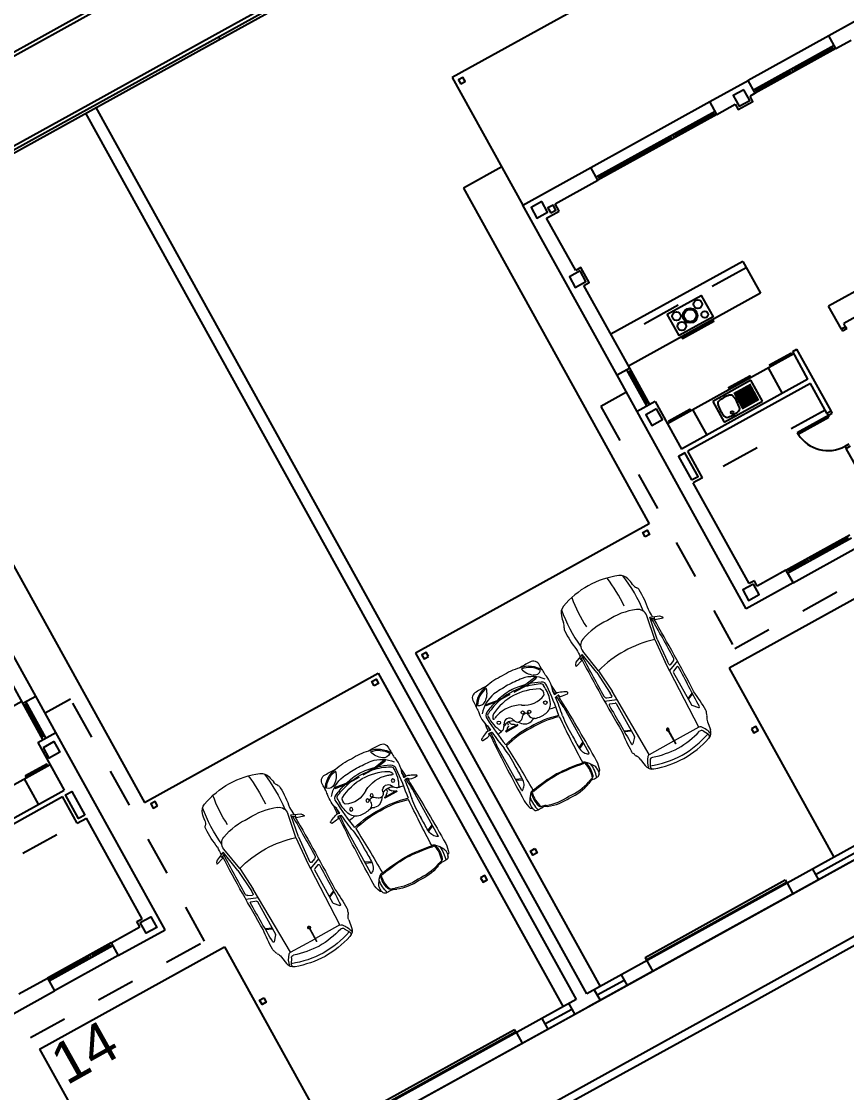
# Model space of a CAD drawing. Header units: millimetres. Extents: x 441061 to 442903, y 4515148 to 4515613.
# Drawn here: x 442456.626 to 442458.75, y 4515542.16 to 4515544.917 of the extents above; entities that cross this region are included whole.
import ezdxf
from ezdxf.enums import TextEntityAlignment as Align

# ---------------------------------------------------------------- set-up
doc = ezdxf.new("R2010")
doc.units = ezdxf.units.MM
doc.linetypes.add('CONTINUA', pattern=[0])
doc.linetypes.add('RAYITAS', pattern=[0.375, 0.25, -0.125])
for name, color, linetype in [('01_mono BAJA', 2, 'Continuous'), ('01_piscinas', 254, 'Continuous'), ('01_proyección', 4, 'RAYITAS')]:
    doc.layers.add(name, color=color, linetype=linetype)
doc.layers.add('01_muebles_B', color=254, linetype='Continuous', lineweight=5)
doc.styles.add('Estilo1', font='swissel.ttf')

# ---------------------------------------------------------------- blocks, each defined once
blk = doc.blocks.new('A$C6A825EFA')
at = {"layer": '01_mono BAJA', "color": 254}
for p, q in [((1.1, 12.5, 0), (0, 12.5, 0)), ((0, 12.5, 0), (0, 7.855, 0)), ((1.1, 12.2, 0), (1.1, 12.5, 0)), ((1.1, 12.5, 0), (2.6, 12.5, 0)), ((3.7, 12.5, 0), (2.6, 12.5, 0)), ((2.6, 12.2, 0), (2.6, 12.5, 0)), ((14.6, 12.5, 0), (13.1, 12.5, 0)), ((14.6, 12.5, 0), (15.7, 12.5, 0)), ((14.6, 12.2, 0), (14.6, 12.5, 0)), ((15.7, 12.5, 0), (15.7, 7.855, 0)), ((1.1, 12.2, 0), (0.425, 12.2, 0)), ((0.425, 12.2), (0.425, 12.075)), ((1.1, 12.27, 0), (2.6, 12.27, 0)), ((1.1, 12.2, 0), (2.6, 12.2, 0)), ((1.15, 12.27, 0), (1.15, 12.2, 0)), ((1.15, 12.242, 0), (1.55, 12.242, 0)), ((1.15, 12.228, 0), (1.55, 12.228, 0)), ((1.55, 12.27, 0), (1.55, 12.2, 0)), ((1.6, 12.27, 0), (1.6, 12.2, 0)), ((1.65, 12.27, 0), (1.65, 12.2, 0)), ((1.65, 12.242, 0), (2.55, 12.242, 0)), ((1.65, 12.228, 0), (2.55, 12.228, 0)), ((2.55, 12.27, 0), (2.55, 12.2, 0)), ((3.275, 12.2, 0), (2.6, 12.2, 0)), ((14.6, 12.27, 0), (13.1, 12.27, 0)), ((14.6, 12.2, 0), (13.1, 12.2, 0)), ((14.05, 12.242, 0), (13.15, 12.242, 0)), ((14.05, 12.228, 0), (13.15, 12.228, 0)), ((14.05, 12.27, 0), (14.05, 12.2, 0)), ((14.1, 12.27, 0), (14.1, 12.2, 0)), ((14.15, 12.27, 0), (14.15, 12.2, 0)), ((14.55, 12.242, 0), (14.15, 12.242, 0)), ((14.55, 12.228, 0), (14.15, 12.228, 0)), ((14.55, 12.27, 0), (14.55, 12.2, 0)), ((14.6, 12.2, 0), (15.275, 12.2, 0)), ((15.275, 12.2), (15.275, 12.075)), ((15.325, 12.2, 0), (15.325, 12.125, 0)), ((0.3, 12.075, 0), (0.3, 9.705, 0)), ((0.425, 12.075), (0.3, 12.075)), ((12.3, 12.075, 0), (12.3, 10.606, 0)), ((15.275, 12.075), (15.4, 12.075)), ((15.325, 12.125, 0), (15.4, 12.125, 0)), ((15.4, 12.075, 0), (15.4, 9.705, 0)), ((12.3, 10.606, 0), (12.2, 10.606, 0)), ((12.3, 10.556, 0), (12.3, 10.606, 0)), ((12.3, 10.556, 0), (12.2, 10.556, 0)), ((0.52, 9.705, 0), (0.3, 9.705, 0)), ((0.52, 9.705, 0), (0.52, 9.08, 0)), ((13.024, 9.831, 0), (12.2, 9.831, 0)), ((12.2, 9.831, 0), (12.2, 9.781, 0)), ((12.2, 9.781, 0), (12.2, 8.33, 0)), ((12.3, 9.781, 0), (12.2, 9.781, 0)), ((12.3, 9.781, 0), (12.3, 9.872, 0)), ((13.024, 9.872, 0), (12.3, 9.872, 0)), ((12.3, 9.781, 0), (12.3, 9.08, 0)), ((13.024, 9.831, 0), (13.024, 9.872, 0)), ((15.18, 9.705, 0), (15.18, 9.08, 0)), ((15.18, 9.705, 0), (15.4, 9.705, 0)), ((3.4, 9.08, 0), (0.52, 9.08, 0)), ((12.3, 9.08, 0), (15.18, 9.08, 0)), ((3.4, 8.98, 0), (0.425, 8.98, 0)), ((0.425, 7.855, 0), (0.425, 8.98, 0)), ((1.025, 8.98, 0), (1.025, 8.38, 0)), ((12.3, 8.98, 0), (15.275, 8.98, 0)), ((12.3, 8.98, 0), (12.3, 8.33, 0)), ((12.9, 8.98, 0), (12.9, 8.38, 0)), ((13.338, 8.92, 0), (13.338, 8.43, 0)), ((14.238, 8.92, 0), (13.338, 8.92, 0)), ((13.779, 8.85, 0), (13.383, 8.85, 0)), ((13.779, 8.825, 0), (13.383, 8.825, 0)), ((14.238, 8.43, 0), (14.238, 8.92, 0)), ((14.675, 8.98, 0), (14.675, 8.38, 0)), ((15.275, 7.855, 0), (15.275, 8.98, 0)), ((13.779, 8.8, 0), (13.383, 8.8, 0)), ((13.779, 8.775, 0), (13.383, 8.775, 0)), ((13.779, 8.75, 0), (13.383, 8.75, 0)), ((13.779, 8.725, 0), (13.383, 8.725, 0)), ((13.779, 8.7, 0), (13.383, 8.7, 0)), ((13.779, 8.675, 0), (13.383, 8.675, 0)), ((13.779, 8.65, 0), (13.383, 8.65, 0)), ((13.779, 8.625, 0), (13.383, 8.625, 0)), ((11.1, 8.46, 0), (11.1, 8.41, 0)), ((11.1, 8.46, 0), (11.2, 8.46, 0)), ((11.1, 8.41, 0), (11.1, 8.33, 0)), ((11.1, 8.41, 0), (11.2, 8.41, 0)), ((11.2, 8.41, 0), (11.2, 8.46, 0)), ((11.2, 8.41, 0), (11.2, 7.87, 0)), ((13.338, 8.43, 0), (14.238, 8.43, 0)), ((13.779, 8.6, 0), (13.383, 8.6, 0)), ((13.779, 8.575, 0), (13.383, 8.575, 0)), ((13.779, 8.55, 0), (13.383, 8.55, 0)), ((13.779, 8.525, 0), (13.383, 8.525, 0)), ((13.779, 8.5, 0), (13.383, 8.5, 0)), ((3.4, 8.38, 0), (0.425, 8.38, 0)), ((10.52, 8.33, 0), (11.1, 8.33, 0)), ((12.3, 8.33, 0), (12.2, 8.33, 0)), ((12.3, 8.38, 0), (15.275, 8.38, 0)), ((0.425, 7.855, 0), (0, 7.855, 0)), ((0, 7.855, 0), (0, 7.005, 0)), ((0.23, 7.855, 0), (0.23, 7.005, 0)), ((0.23, 7.805, 0), (0.3, 7.805, 0)), ((0.258, 7.055, 0), (0.258, 7.805, 0)), ((0.272, 7.055, 0), (0.272, 7.805, 0)), ((0.3, 7.855, 0), (0.3, 7.005, 0)), ((7.975, 7.87, 0), (11.2, 7.87, 0)), ((15.275, 7.855, 0), (15.7, 7.855, 0)), ((15.4, 7.855, 0), (15.4, 7.005, 0)), ((15.47, 7.805, 0), (15.4, 7.805, 0)), ((15.428, 7.055, 0), (15.428, 7.805, 0)), ((15.442, 7.055, 0), (15.442, 7.805, 0)), ((15.47, 7.855, 0), (15.47, 7.005, 0)), ((15.7, 7.855, 0), (15.7, 7.005, 0)), ((0.3, 7.005, 0), (0, 7.005, 0)), ((0, 7.005, 0), (0, 3, 0)), ((0.23, 7.055, 0), (0.3, 7.055, 0)), ((0.3, 7.005, 0), (0.3, 5.055, 0)), ((3.4, 6.955, 0), (0.3, 6.955, 0)), ((12.3, 6.955, 0), (15.4, 6.955, 0)), ((12.3, 6.205, 0), (12.3, 6.955, 0)), ((15.47, 7.055, 0), (15.4, 7.055, 0)), ((15.4, 7.005, 0), (15.7, 7.005, 0)), ((15.4, 7.005, 0), (15.4, 5.055, 0)), ((15.7, 7.005, 0), (15.7, 3, 0)), ((12.3, 6.205, 0), (15.4, 6.205, 0)), ((15.4, 4.705, 0), (15.4, 3.47, 0)), ((15.4, 3.47, 0), (15.105, 3.47, 0)), ((15.105, 3.47, 0), (15.105, 3.3, 0)), ((8.5, 3.3, 0), (8.145, 3.3, 0)), ((8.5, 3.3, 0), (10.4, 3.3, 0)), ((8.5, 3.3, 0), (8.5, 3, 0)), ((8.5, 3.23, 0), (10.4, 3.23, 0)), ((8.55, 3.3, 0), (8.55, 3.23, 0)), ((8.55, 3.272, 0), (9.45, 3.272, 0)), ((8.55, 3.258, 0), (9.45, 3.258, 0)), ((9.45, 3.3, 0), (9.45, 3.23, 0)), ((9.5, 3.3, 0), (9.5, 3.23, 0)), ((9.55, 3.3, 0), (9.55, 3.23, 0)), ((10.35, 3.272, 0), (9.55, 3.272, 0)), ((10.35, 3.258, 0), (9.55, 3.258, 0)), ((10.35, 3.3, 0), (10.35, 3.23, 0)), ((10.4, 3.3, 0), (10.4, 3, 0)), ((10.4, 3.3, 0), (10.52, 3.3, 0)), ((11.3, 3.3, 0), (10.87, 3.3, 0)), ((11.3, 3.3, 0), (11.3, 3, 0)), ((11.3, 3.3, 0), (14.1, 3.3, 0)), ((11.3, 3.23, 0), (14.1, 3.23, 0)), ((11.35, 3.3, 0), (11.35, 3.23, 0)), ((11.35, 3.272, 0), (12.25, 3.272, 0)), ((11.35, 3.258, 0), (12.25, 3.258, 0)), ((12.25, 3.3, 0), (12.25, 3.23, 0)), ((12.3, 3.3, 0), (12.3, 3.23, 0)), ((12.35, 3.3, 0), (12.35, 3.23, 0)), ((14.05, 3.272, 0), (12.35, 3.272, 0)), ((14.05, 3.258, 0), (12.35, 3.258, 0)), ((14.05, 3.3, 0), (14.05, 3.23, 0)), ((15.105, 3.3, 0), (14.1, 3.3, 0)), ((14.1, 3.3, 0), (14.1, 3, 0)), ((7.2, 3, 0), (8.5, 3, 0)), ((8.5, 3, 0), (10.4, 3, 0)), ((11.3, 3, 0), (10.4, 3, 0)), ((14.1, 3, 0), (11.3, 3, 0)), ((15.7, 3, 0), (14.1, 3, 0)), ((15.7, 0, 0), (15.7, 3)), ((0, 0, 0), (15.7, 0, 0))]:
    blk.add_line(p, q, dxfattribs=at)
for points in [[(0.375, 12.125), (0.125, 12.125), (0.125, 12.375), (0.375, 12.375), (0.375, 12.125)], [(15.325, 12.125), (15.575, 12.125), (15.575, 12.375), (15.325, 12.375), (15.325, 12.125)], [(0.375, 8.005), (0.125, 8.005), (0.125, 8.255), (0.375, 8.255), (0.375, 8.005)], [(15.325, 8.005), (15.575, 8.005), (15.575, 8.255), (15.325, 8.255), (15.325, 8.005)], [(15.325, 4.755), (15.575, 4.755), (15.575, 5.005), (15.325, 5.005), (15.325, 4.755)], [(10.57, 3.125), (10.82, 3.125), (10.82, 3.375), (10.57, 3.375), (10.57, 3.125)], [(15.325, 3.125), (15.575, 3.125), (15.575, 3.375), (15.325, 3.375), (15.325, 3.125)]]:
    blk.add_lwpolyline(points, close=True, dxfattribs=at)
at = {"layer": '01_mono BAJA', "color": 254, "elevation": 0}
for points in [[(0.3, 9.635), (0.45, 9.635), (0.45, 9.08), (0.3, 9.08)], [(15.4, 9.635), (15.25, 9.635), (15.25, 9.08), (15.4, 9.08)], [(0.478, 8.36), (0.478, 8.34), (0.978, 8.34), (0.978, 8.36)], [(12.85, 8.36), (12.85, 8.34), (12.35, 8.34), (12.35, 8.36)], [(13.813, 8.36), (13.813, 8.34), (13.313, 8.34), (13.313, 8.36)], [(15.222, 8.36), (15.222, 8.34), (14.722, 8.34), (14.722, 8.36)], [(14.187, 6.408), (13.387, 6.408), (13.388, 6.908), (14.188, 6.908)], [(13.42, 6.975), (14.155, 6.975), (14.155, 6.995), (13.42, 6.995)], [(15.275, 3.42), (15.155, 3.42), (15.155, 3.3), (15.275, 3.3)], [(15.61, 0.2), (15.51, 0.2), (15.51, 0.1), (15.61, 0.1)]]:
    blk.add_lwpolyline(points, close=True, dxfattribs=at)
blk.add_lwpolyline([(15.4, 5.055), (15.275, 5.055), (15.275, 4.705), (15.4, 4.705)], dxfattribs=at)
at = {"layer": '01_mono BAJA', "color": 254}
blk.add_lwpolyline([(10.87, 3.3), (10.87, 3.425), (10.52, 3.425), (10.52, 3.3)], dxfattribs=at)
for centre, radius in [((13.996, 8.825, 0), 0.0275), ((13.515, 6.785, 0), 0.0693), ((14.04, 6.765, 0), 0.089), ((13.535, 6.531, 0), 0.089), ((13.788, 6.658, 0), 0.152), ((13.788, 6.658, 0), 0.127), ((14.04, 6.531, 0), 0.089)]:
    blk.add_circle(centre, radius, dxfattribs=at)
for centre, radius, start, end in [((12.3, 9.831, 0), 0.725, 3.2758, 90), ((13.889, 8.794, 0), 0.075, 99.0787, 169.8852), ((13.996, 8.127, 0), 0.75, 80.9213, 99.0787), ((14.102, 8.794, 0), 0.075, 10.1148, 80.9213), ((14.554, 8.675, 0), 0.75, 169.8852, 190.1148), ((13.438, 8.675, 0), 0.75, 349.8852, 10.1148), ((13.889, 8.557, 0), 0.075, 190.1148, 260.9213), ((13.996, 9.223, 0), 0.75, 260.9213, 279.0787), ((14.102, 8.557, 0), 0.075, 279.0787, 349.8852)]:
    blk.add_arc(centre, radius, start, end, dxfattribs=at)
at = {"layer": '01_proyección', "color": 120, "ltscale": 0.25}
for p, q in [((3.4, 9.705, 0), (0.52, 9.705, 0)), ((12.3, 9.705, 0), (15.18, 9.705, 0)), ((12.3, 6.355, 0), (15.4, 6.355, 0))]:
    blk.add_line(p, q, dxfattribs=at)
at = {"layer": '01_proyección', "color": 120, "ltscale": 0.25, "elevation": 0}
blk.add_lwpolyline([(15.7, 7.405), (16.3, 7.405), (16.3, 13.1), (-0.6, 13.1), (-0.6, 7.405), (0, 7.405)], dxfattribs=at)
blk = doc.blocks.new('A$C0D711DC8')
at = {"layer": '01_muebles_B', "color": 254}
for p, q in [((10.733, 9.894), (9.764, 9.894)), ((10.493, 9.894), (10.545, 9.776)), ((10.515, 9.894), (10.567, 9.778)), ((9.004, 9.693), (9.038, 9.48)), ((9.056, 9.495), (9.026, 9.699)), ((9.038, 9.48), (9.054, 9.218)), ((9.056, 9.218), (9.056, 9.495)), ((9.038, 8.865), (9.054, 9.127)), ((9.054, 9.218), (9.056, 9.218)), ((9.054, 9.127), (9.056, 9.127)), ((9.056, 9.127), (9.056, 8.851)), ((9.004, 8.652), (9.038, 8.865)), ((9.056, 8.851), (9.026, 8.647)), ((9.546, 8.827), (9.494, 8.834)), ((9.546, 8.878), (9.495, 8.871)), ((9.614, 8.734), (9.614, 8.97)), ((9.634, 8.734), (9.634, 8.97)), ((10.733, 8.452), (9.764, 8.452)), ((10.493, 8.452), (10.545, 8.569)), ((10.515, 8.452), (10.567, 8.567))]:
    blk.add_line(p, q, dxfattribs=at)
for centre, radius in [((9.014, 9.701), 0.0121), ((9.51, 9.635), 0.0319), ((9.514, 9.288), 0.0297), ((9.466, 9.173), 0.0297), ((9.014, 8.645), 0.0121), ((9.417, 8.691), 0.0319)]:
    blk.add_circle(centre, radius, dxfattribs=at)
for centre, radius, start, end in [((10.167, 9.714), 0.738, 149.7434, 158.9846), ((9.544, 10.069), 0.023, 23.336, 131.4157), ((8.51, 10.147), 1.058, 348.7131, 356.2571), ((8.829, 9.758), 0.121, 83.4929, 184.381), ((9.185, 9.462), 0.48, 118.4979, 171.6974), ((9.142, 9.497), 0.403, 119.7279, 173.0139), ((9.122, 5.315), 4.571, 90.9016, 93.5003), ((9.503, 9.367), 0.611, 128.6532, 169.9617), ((8.847, 9.764), 0.126, 322.6544, 41.1658), ((9.178, 9.352), 0.549, 69.8978, 103.4423), ((9.94, 2.874), 7.047, 93.9115, 95.3212), ((8.751, 3.271), 6.625, 83.7996, 84.6711), ((10.975, -10.424), 20.353, 94.2603, 94.5093), ((9.619, 9.904), 0.16, 152.3452, 197.1649), ((9.518, 9.909), 0.0131, 69.95, 178.3297), ((9.777, 9.927), 0.273, 183.7214, 196.1025), ((9.94, 2.874), 7.047, 92.7044, 93.5361), ((10.975, -10.424), 20.353, 93.4112, 94.1277), ((8.751, 3.271), 6.625, 80.1778, 83.3742), ((9.525, 9.945), 0.0232, 265.4824, 347.7447), ((10.995, -17.873), 27.82, 90.1403, 92.8584), ((10.573, 9.974), 0.192, 294.6989, 323.0283), ((10.691, 9.894), 0.0501, 315.174, 347.3096), ((10.732, 9.885), 0.00831, 343.0311, 79.2932), ((11.29, 9.332), 0.611, 121.0895, 136.7388), ((11.01, 9.2), 0.627, 72.4585, 97.9913), ((10.906, 9.364), 0.584, 69.532, 87.9675), ((11.059, 9.742), 0.141, 86.8457, 126.696), ((11.101, 8.862), 1.022, 88.2888, 91.9327), ((11.185, 9.948), 0.0842, 206.7402, 257.6517), ((11.135, 9.81), 0.0644, 351.2386, 60.1485), ((10.942, 9.629), 2.236, 176.9311, 182.7066), ((8.653, 9.896), 0.361, 284.3027, 324.7225), ((10.509, 9.106), 1.518, 154.798, 163.8884), ((9.975, 9.34), 0.903, 155.1761, 164.735), ((10.144, 9.165), 1.038, 151.121, 207.6483), ((9.226, 9.718), 0.0964, 77.7254, 158.9302), ((9.211, 9.707), 0.057, 88.7397, 167.4182), ((9.265, 9.038), 0.727, 86.5634, 94.2004), ((9.314, 9.595), 0.107, 57.3841, 137.6524), ((8.819, 3.701), 6.126, 80.3818, 85.9978), ((9.306, 9.064), 0.701, 67.8757, 89.7559), ((8.958, 9.487), 0.459, 324.9496, 25.463), ((9.473, 9.516), 0.219, 7.735, 63.719), ((9.165, 9.803), 0.511, 341.8582, 355.871), ((11.471, 9.253), 1.7, 163.325, 182.6992), ((11.496, 9.248), 1.7, 163.325, 182.5468), ((12.246, 53.159), 43.488, 266.8642, 267.4858), ((10.175, 11.66), 1.884, 261.0449, 273.0528), ((10.459, 15.409), 5.634, 268.1287, 270.8789), ((12.021, 70.959), 61.269, 268.42618, 268.89057), ((10.529, 10.11), 0.334, 272.7892, 291.8342), ((14.417, 9.048), 3.64, 169.6671, 178.0415), ((14.417, 9.048), 3.62, 169.6671, 178.0415), ((10.894, 9.715), 0.0607, 143.7564, 193.2967), ((10.991, 9.25), 0.526, 73.7001, 105.481), ((10.903, 9.711), 0.0495, 146.1855, 196.1005), ((10.991, 9.25), 0.505, 69.1925, 104.8598), ((11.113, 9.698), 0.062, 14.8998, 65.8723), ((11.473, 9.762), 0.303, 189.085, 205.7225), ((10.241, 9.772), 0.959, 355.5054, 1.6982), ((11.352, 9.713), 0.156, 186.0058, 219.1392), ((10.256, 9.278), 1.007, 354.015, 20.5105), ((9.808, 9.261), 1.13, 166.1566, 184.4621), ((17.649, 8.764), 8.777, 175.3636, 177.3327), ((10.509, 9.106), 1.518, 165.717, 177.48), ((10.25, 9.166), 1.218, 160.2257, 168.6391), ((9.185, 9.47), 0.511, 343.3936, 8.525), ((10.287, 9.262), 1.007, 354.9224, 20.5105), ((10.25, 9.166), 1.218, 171.2453, 188.5682), ((9.904, 8.914), 0.65, 151.4841, 196.6746), ((9.552, 9.202), 0.047, 86.7847, 183.1724), ((9.566, 9.362), 0.114, 263.9035, 340.5155), ((9.771, 9.295), 0.101, 164.9008, 216.3288), ((9.538, 9.188), 0.158, 330.3363, 17.3801), ((9.808, 9.085), 1.13, 175.5379, 193.8434), ((17.649, 9.581), 8.777, 182.6673, 184.6364), ((10.509, 9.239), 1.518, 182.52, 194.283), ((9.6, 9.197), 0.0954, 178.5946, 241.3055), ((9.492, 9.055), 0.098, 279.5997, 343.5492), ((9.498, 9.044), 0.0889, 349.0142, 50.9794), ((9.424, 9.265), 0.296, 301.9645, 328.2937), ((11.471, 9.093), 1.7, 177.3008, 196.675), ((11.496, 9.097), 1.7, 177.4532, 196.675), ((14.417, 9.297), 3.64, 181.9585, 190.3329), ((14.417, 9.297), 3.62, 181.9585, 190.3329), ((10.256, 9.068), 1.007, 339.4895, 5.985), ((10.287, 9.084), 1.007, 339.4895, 5.0776), ((9.503, 8.978), 0.611, 190.0383, 231.3468), ((10.25, 9.166), 1.218, 191.3609, 207.4845), ((9.528, 8.859), 0.101, 101.4545, 181.9236), ((9.525, 8.854), 0.0985, 178.6673, 249.1293), ((9.686, 8.849), 0.193, 142.3155, 213.2169), ((9.543, 8.902), 0.0241, 275.7304, 333.0283), ((9.543, 8.803), 0.0241, 26.9717, 84.2696), ((9.665, 8.855), 0.106, 119.0162, 160.5033), ((9.624, 8.97), 0.0104, 0, 180), ((10.942, 8.716), 2.236, 177.2934, 183.0689), ((9.185, 8.884), 0.48, 188.3026, 241.5021), ((9.142, 8.849), 0.403, 186.9861, 240.2721), ((8.653, 8.449), 0.361, 35.2775, 75.6973), ((8.847, 8.581), 0.126, 318.8342, 37.3456), ((10.509, 9.239), 1.518, 196.1116, 205.202), ((9.25, 9.243), 0.672, 267.6901, 298.2478), ((9.346, 8.77), 0.149, 215.4424, 244.8998), ((9.507, 8.785), 0.232, 194.2372, 212.2618), ((9.299, 8.649), 0.0212, 220.8304, 310.3789), ((9.285, 8.645), 0.0299, 337.3586, 32.1758), ((9.426, 8.595), 0.178, 39.093, 68.893), ((9.665, 8.849), 0.106, 199.4967, 240.9838), ((9.532, 8.677), 0.0451, 325.113, 43.0643), ((9.161, 8.546), 0.436, 2.9924, 17.9381), ((9.624, 8.734), 0.0104, 180, 0), ((12.246, -34.814), 43.488, 92.5142, 93.1358), ((12.021, -52.613), 61.269, 91.10943, 91.57382), ((10.894, 8.63), 0.0607, 166.7033, 216.2436), ((10.903, 8.634), 0.0495, 163.8995, 213.8145), ((10.991, 9.095), 0.505, 255.1402, 290.8075), ((11.113, 8.647), 0.062, 294.1277, 345.1002), ((11.473, 8.583), 0.303, 154.2775, 170.915), ((11.352, 8.632), 0.156, 140.8608, 173.9942), ((10.241, 8.573), 0.959, 358.3018, 4.4946), ((8.829, 8.587), 0.121, 175.619, 276.5071), ((9.122, 13.031), 4.571, 266.4997, 269.0984), ((9.178, 8.993), 0.549, 256.5577, 290.1022), ((9.226, 8.628), 0.0964, 201.0698, 282.2746), ((9.215, 8.619), 0.0486, 198.7488, 279.3616), ((8.819, 14.644), 6.126, 274.0022, 279.6182), ((9.94, 15.472), 7.047, 264.6788, 266.0885), ((8.751, 15.074), 6.625, 275.3289, 276.2004), ((10.975, 28.769), 20.353, 265.4907, 265.7397), ((9.619, 8.441), 0.16, 162.8351, 207.6548), ((9.777, 8.418), 0.273, 163.8975, 176.2786), ((9.518, 8.436), 0.0131, 181.6703, 290.05), ((9.94, 15.472), 7.047, 266.4639, 267.2956), ((10.975, 28.769), 20.353, 265.8723, 266.5888), ((8.751, 15.074), 6.625, 276.6258, 279.8222), ((9.525, 8.401), 0.0232, 12.2553, 94.5176), ((10.995, 36.219), 27.82, 267.1416, 269.8597), ((10.175, 6.685), 1.884, 86.9472, 98.9551), ((10.459, 2.936), 5.634, 89.1211, 91.8713), ((10.529, 8.236), 0.334, 68.1658, 87.2108), ((10.573, 8.372), 0.192, 36.9717, 65.3011), ((10.691, 8.451), 0.0501, 12.6904, 44.826), ((10.732, 8.46), 0.00831, 280.7068, 16.9689), ((11.29, 9.013), 0.611, 223.2612, 238.9105), ((10.991, 9.095), 0.526, 254.519, 286.2999), ((11.01, 9.145), 0.627, 262.0087, 287.5415), ((10.906, 8.982), 0.584, 272.0325, 290.468), ((11.059, 8.603), 0.141, 233.304, 273.1543), ((11.101, 9.484), 1.022, 268.0673, 271.7112), ((11.185, 8.397), 0.0842, 102.3483, 153.2598), ((11.135, 8.535), 0.0644, 299.8515, 8.7614), ((10.167, 8.631), 0.738, 201.0154, 210.2566), ((9.544, 8.277), 0.023, 228.5843, 336.664), ((8.51, 8.199), 1.058, 3.7429, 11.2869)]:
    blk.add_arc(centre, radius, start, end, dxfattribs=at)
blk = doc.blocks.new('A$C392252A0')
at = {"layer": '01_muebles_B', "color": 254}
for p, q in [((10.715, 8.129), (10.705, 8.127)), ((10.705, 8.127), (10.752, 7.979)), ((10.738, 8.124), (10.715, 8.129)), ((10.775, 8.091), (10.738, 8.124)), ((10.846, 7.92), (10.775, 8.091)), ((8.499, 7.763), (8.397, 7.82)), ((8.605, 7.917), (8.455, 7.893)), ((9.019, 7.811), (8.92, 7.9)), ((9.201, 7.926), (9.149, 7.807)), ((9.219, 7.928), (9.166, 7.807)), ((9.784, 7.911), (9.748, 7.818)), ((9.876, 7.976), (9.791, 7.758)), ((9.913, 7.908), (9.882, 7.828)), ((10.418, 7.844), (9.958, 7.808)), ((10.418, 7.844), (10.846, 7.92)), ((10.43, 7.798), (10.894, 7.881)), ((10.752, 7.979), (10.798, 7.995)), ((10.773, 7.987), (10.809, 7.914)), ((8.599, 7.726), (9.971, 7.763)), ((8.599, 7.725), (8.599, 7.201)), ((9.731, 7.807), (9.031, 7.807)), ((9.898, 7.807), (9.958, 7.808)), ((10.43, 7.798), (9.971, 7.763)), ((8.839, 7.203), (8.537, 7.2)), ((8.537, 7.2), (8.537, 7.193)), ((8.839, 7.19), (8.537, 7.193)), ((8.599, 6.669), (8.599, 7.193)), ((8.499, 6.631), (8.397, 6.573)), ((8.599, 6.668), (9.971, 6.631)), ((9.876, 6.418), (9.791, 6.636)), ((10.43, 6.596), (9.971, 6.631)), ((8.605, 6.476), (8.455, 6.5)), ((9.019, 6.582), (8.92, 6.494)), ((9.731, 6.587), (9.031, 6.587)), ((9.201, 6.468), (9.149, 6.587)), ((9.219, 6.466), (9.166, 6.587)), ((9.784, 6.482), (9.748, 6.576)), ((9.913, 6.486), (9.882, 6.565)), ((9.898, 6.587), (9.958, 6.585)), ((10.418, 6.55), (9.958, 6.585)), ((10.418, 6.55), (10.846, 6.473)), ((10.43, 6.596), (10.894, 6.512)), ((10.773, 6.407), (10.809, 6.48)), ((10.846, 6.473), (10.775, 6.303)), ((10.705, 6.267), (10.752, 6.414)), ((10.715, 6.265), (10.705, 6.267)), ((10.738, 6.27), (10.715, 6.265)), ((10.775, 6.303), (10.738, 6.27)), ((10.752, 6.414), (10.798, 6.398))]:
    blk.add_line(p, q, dxfattribs=at)
for centre, radius, start, end in [((8.474, 7.733), 0.162, 96.7804, 161.7197), ((8.375, 7.769), 0.0561, 66.6468, 164.8738), ((8.295, 7.436), 0.435, 49.0196, 78.8841), ((8.586, 8.093), 0.177, 275.9895, 308.6871), ((8.751, 7.888), 0.086, 87.4739, 128.6871), ((8.808, 7.907), 0.086, 87.4739, 128.6871), ((8.809, 4.809), 3.183, 82.5975, 89.9397), ((8.929, 7.908), 0.0124, 91.7937, 220.4777), ((10.022, -29.576), 37.513, 90.3882, 91.6701), ((10.099, -28.508), 36.485, 88.9288, 91.3819), ((9.768, 7.918), 0.0177, 338.7209, 90.3882), ((9.897, 7.823), 0.0159, 158.7209, 271.5074), ((9.963, 7.889), 0.0531, 90.2143, 158.7209), ((10.099, -28.508), 36.45, 88.8997, 90.2143), ((10.099, -28.508), 36.485, 88.6181, 88.8592), ((10.925, 7.707), 0.177, 21.0532, 100.1701), ((11.3, 6.178), 1.816, 87.2886, 100.1742), ((11.313, 4.914), 2.974, 81.2806, 96.1737), ((11.389, 7.907), 0.086, 51.3129, 92.5261), ((11.554, 8.112), 0.177, 231.3129, 264.0105), ((11.467, 7.285), 0.654, 72.0531, 84.0105), ((11.619, 7.711), 0.203, 22.7994, 75.9629), ((10.216, 7.155), 1.997, 161.6598, 178.7983), ((10.242, 7.158), 1.952, 160.298, 178.865), ((10.276, 7.152), 1.836, 162.6109, 178.6018), ((8.473, 7.717), 0.0531, 342.7058, 60.706), ((8.545, 7.725), 0.0531, 0, 49.0196), ((9.031, 7.824), 0.0177, 228.3547, 270), ((9.731, 7.824), 0.0177, 270, 338.7209), ((8.43, 7.197), 2.089, 0, 16.7318), ((9.874, 7.302), 1.304, 355.3559, 21.0532), ((10.262, 7.197), 1.654, 0, 21.006), ((11.437, 4.633), 2.974, 81.5863, 93.456), ((8.839, 7.197), 0.0267, 193.7603, 166.2397), ((10.216, 7.239), 1.997, 181.2017, 198.3402), ((10.242, 7.236), 1.952, 181.135, 199.702), ((10.276, 7.242), 1.836, 181.3982, 197.3891), ((8.839, 7.197), 0.00662, 270, 90), ((8.43, 7.197), 2.089, 343.2682, 0), ((9.874, 7.091), 1.304, 338.9468, 4.6441), ((10.262, 7.197), 1.654, 338.994, 0), ((11.437, 9.761), 2.974, 266.544, 278.4137), ((8.295, 6.957), 0.435, 281.1159, 310.9804), ((8.473, 6.677), 0.0531, 299.294, 17.2942), ((8.545, 6.669), 0.0531, 310.9804, 0), ((10.925, 6.686), 0.177, 259.8299, 338.9468), ((8.474, 6.661), 0.162, 198.2803, 263.2196), ((8.375, 6.625), 0.0561, 195.1262, 293.3532), ((8.586, 6.3), 0.177, 51.3129, 84.0105), ((8.751, 6.506), 0.086, 231.3129, 272.5261), ((8.808, 6.487), 0.086, 231.3129, 272.5261), ((8.809, 9.584), 3.183, 270.0603, 277.4025), ((8.929, 6.486), 0.0124, 139.5223, 268.2063), ((10.022, 43.97), 37.513, 268.3299, 269.6118), ((9.031, 6.569), 0.0177, 90, 131.6453), ((10.099, 42.902), 36.485, 268.6181, 271.0712), ((9.731, 6.569), 0.0177, 21.2791, 90), ((9.768, 6.476), 0.0177, 269.6118, 21.2791), ((9.897, 6.571), 0.0159, 88.4926, 201.2791), ((9.963, 6.505), 0.0531, 201.2791, 269.7857), ((10.099, 42.902), 36.45, 269.7857, 271.1003), ((10.099, 42.902), 36.485, 271.1408, 271.3819), ((11.3, 8.215), 1.816, 259.8258, 272.7114), ((11.313, 9.479), 2.974, 263.8263, 278.7194), ((11.389, 6.487), 0.086, 267.4739, 308.6871), ((11.554, 6.282), 0.177, 95.9895, 128.6871), ((11.467, 7.108), 0.654, 275.9895, 287.9469), ((11.619, 6.682), 0.203, 284.0371, 337.2006)]:
    blk.add_arc(centre, radius, start, end, dxfattribs=at)
blk = doc.blocks.new('A$C21391103')
at = {"layer": '01_piscinas'}
for p, q in [((131.397, 73.889), (138.299, 77.708)), ((118.278, 68.631, 0), (129.061, 74.599, 0)), ((121.609, 70.56, 0), (128.959, 74.628, 0)), ((128.782, 72.446), (131.397, 73.889)), ((131.414, 73.956, 0), (131.439, 73.912)), ((120.867, 68.078), (128.781, 72.445)), ((128.672, 72.385), (138.771, 54.135)), ((138.99, 54.256), (128.89, 72.506)), ((137.236, 71.283), (136.448, 70.847)), ((136.448, 70.847), (140.275, 63.931)), ((126.057, 65.11), (129.885, 58.194)), ((140.275, 63.931), (135.463, 61.268)), ((145.725, 63.066), (141.919, 60.96)), ((135.463, 61.268), (139.261, 54.405)), ((141.919, 60.96), (144.074, 57.066)), ((129.885, 58.194), (134.697, 60.858)), ((134.697, 60.858), (138.502, 53.986)), ((148.483, 59.505), (141.485, 55.633)), ((148.605, 59.287), (141.606, 55.414)), ((143.697, 56.714), (147.769, 58.962)), ((143.637, 56.823), (143.758, 56.605)), ((140.187, 55.002), (143.075, 56.6)), ((140.212, 54.958), (143.099, 56.556)), ((143.075, 56.6), (143.099, 56.556)), ((143.112, 56.533), (143.233, 56.314)), ((141.485, 55.633), (138.99, 54.256)), ((141.606, 55.414), (139.013, 53.983)), ((127.724, 53.117), (131.53, 55.224)), ((131.53, 55.224), (133.686, 51.329)), ((140.187, 55.002), (140.212, 54.958)), ((140.224, 54.937), (140.345, 54.718)), ((139.203, 54.231), (139.758, 54.538)), ((139.699, 54.646), (139.82, 54.427)), ((139.143, 54.34), (139.264, 54.122)), ((138.771, 54.135), (130.962, 49.826)), ((138.617, 54.05), (138.739, 53.831)), ((139.001, 53.976), (131.083, 49.607)), ((138.124, 53.635), (138.678, 53.942)), ((139.013, 53.983), (139.001, 53.976)), ((138.064, 53.745), (138.185, 53.526)), ((134.613, 51.926), (137.502, 53.521)), ((134.637, 51.882), (137.526, 53.477)), ((137.502, 53.521), (137.526, 53.477)), ((137.539, 53.455), (137.659, 53.236)), ((127.724, 53.117), (129.879, 49.225))]:
    blk.add_line(p, q, dxfattribs=at)
for points in [[(166.076, 66.045, 0.03043), (157.218, 62.158, 0.013419), (148.326, 57.384), (142.36, 54.056), (130.579, 47.579)], [(131.456, 48.229), (142.274, 54.213), (148.252, 57.526, -0.008549), (152.878, 60.103, -0.009625), (157.139, 62.325, -0.031041), (166.013, 66.201, -0.039306)], [(131.083, 49.607), (141.606, 55.414), (148.605, 59.287, -0.013397), (157.973, 64.262, -0.04126), (171.807, 69.634, -0.013987)], [(190.313, 94.655, 0.016487), (186.452, 94.326, 0.014757), (179.014, 93.219, 0.006475), (173.237, 91.916, 0.008166), (166.004, 90.06, 0.021654), (156.884, 86.945, 0.020322), (148.6, 83.315, 0.00713), (143.042, 80.454, 0.000222), (142.87, 80.363), (141.581, 79.663), (140.292, 78.964, 0.002681), (138.239, 77.818), (131.338, 73.999), (128.723, 72.556), (120.808, 68.189), (115.866, 65.449), (102.696, 58.15), (102.582, 58.086), (113.364, 40.09)], [(190.311, 94.58, 0.016462), (186.461, 94.251, 0.014755), (179.028, 93.145, 0.006474), (173.255, 91.843, 0.008165), (166.024, 89.988, 0.021653), (156.911, 86.875, 0.020322), (148.633, 83.247, 0.00713), (143.077, 80.388, 0.000222), (142.906, 80.297), (141.617, 79.597), (140.328, 78.898, 0.002681), (138.276, 77.753), (131.374, 73.933), (128.759, 72.49), (120.845, 68.123), (115.902, 65.383), (102.733, 58.084), (102.686, 58.058), (113.429, 40.128)]]:
    blk.add_lwpolyline(points, format="xyb", dxfattribs=at)
for points in [[(140.192, 63.668), (140.144, 63.755), (140.231, 63.804), (140.28, 63.716)], [(135.73, 61.199), (135.681, 61.286), (135.594, 61.238), (135.642, 61.15)], [(134.614, 60.595), (134.566, 60.683), (134.653, 60.731), (134.702, 60.644)], [(142.381, 59.713), (142.429, 59.626), (142.517, 59.674), (142.468, 59.761)], [(130.152, 58.125), (130.104, 58.212), (130.016, 58.164), (130.065, 58.077)], [(137.918, 57.244), (137.967, 57.156), (137.879, 57.108), (137.831, 57.195)], [(136.803, 56.641), (136.852, 56.553), (136.939, 56.602), (136.891, 56.689)], [(132.342, 54.171), (132.39, 54.083), (132.303, 54.035), (132.254, 54.122)]]:
    blk.add_lwpolyline(points, close=True, dxfattribs=at)
for p, rotation in [((149.956, 80.722, 0), 208.9585834453381), ((124.252, 66.511, 0), 208.9708206629034)]:
    blk.add_blockref('A$C6A825EFA', p, dxfattribs=dict(at, rotation=rotation))
at = {"layer": '01_piscinas', "yscale": 1.1, "zscale": 1.1}
for name, p, xscale, rotation in [('A$C392252A0', (152.291, 55.022), 1.1, 118.9585965196107), ('A$C0D711DC8', (123.797, 64.272), 1.1, 298.9585965196106), ('A$C0D711DC8', (138.348, 72.338), -1.1, 118.9585965534582), ('A$C392252A0', (131.051, 43.282), -1.1, 298.9585965534582)]:
    blk.add_blockref(name, p, dxfattribs=dict(at, xscale=xscale, rotation=rotation))
at = {"layer": '01_piscinas', "style": 'Estilo1', "text_generation_flag": 6}
blk.add_text('14', height=0.8486, rotation=209.2544, dxfattribs=at).set_placement((128.854, 52.683), align=Align.CENTER)

msp = doc.modelspace()

# ---------------------------------------------------------------- block references
at = {"layer": '01_piscinas', "color": 6, "linetype": 'CONTINUA', "xscale": 0.125, "yscale": 0.125, "zscale": 0.125}
msp.add_blockref('A$C21391103', (442440.7076, 4515535.6321), dxfattribs=at)

doc.saveas('drawing.dxf')
